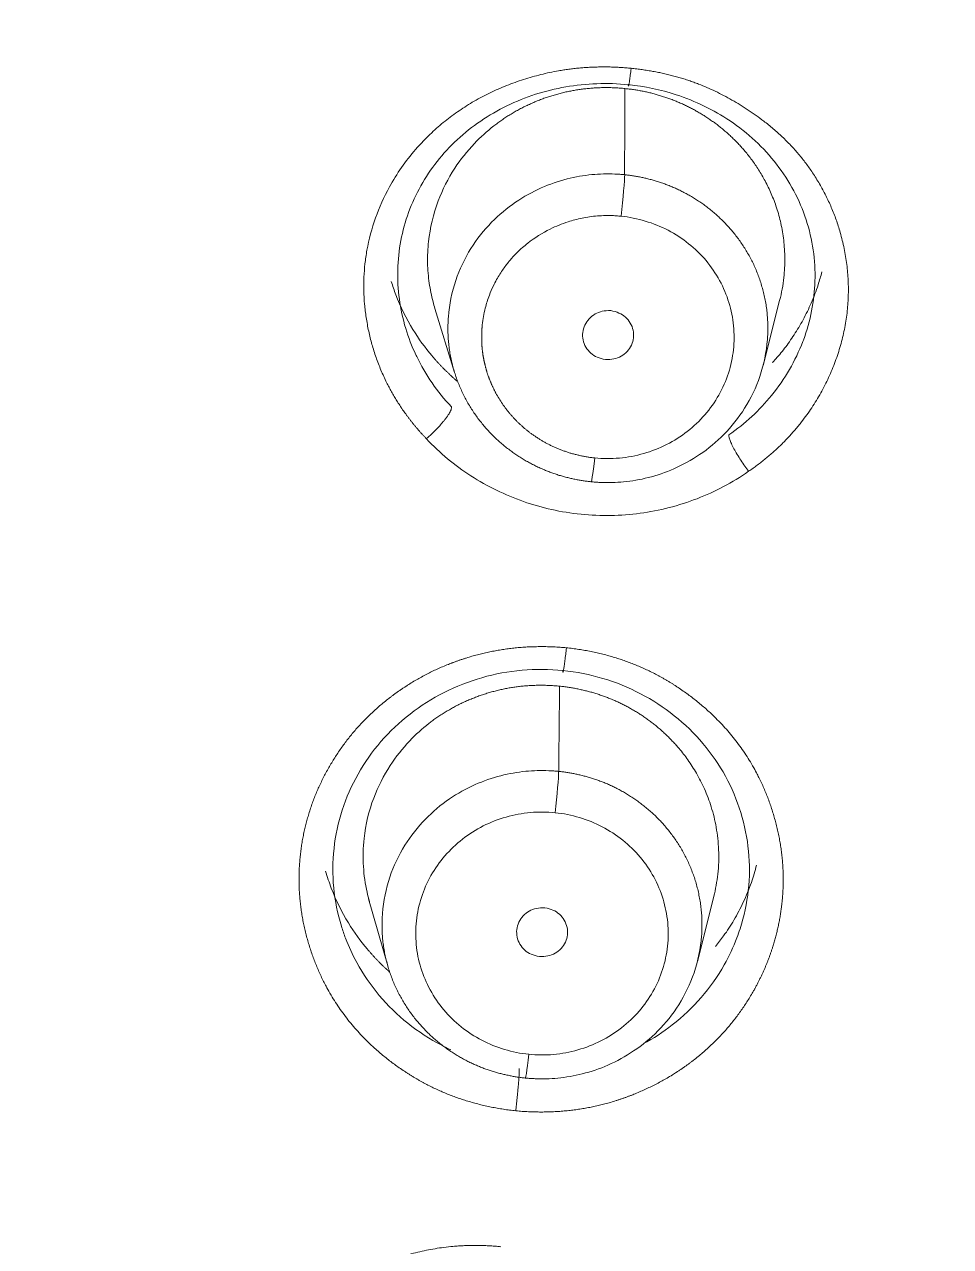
# Model space of a CAD drawing. Extents: x 6534 to 7663, y 0 to 827.
# Drawn here: x 7103.39 to 7111.61, y 572.82 to 583.66 of the extents above; entities that cross this region are included whole.
import ezdxf

# ---------------------------------------------------------------- set-up
doc = ezdxf.new("R2010")
doc.units = 0
doc.header["$LTSCALE"] = 30
doc.header["$MEASUREMENT"] = 0
doc.layers.add('1', color=7, linetype='CONTINUOUS')

msp = doc.modelspace()

# ---------------------------------------------------------------- linework, layer by layer
at = {"layer": '1', "color": 7, "linetype": 'Continuous', "lineweight": 18}
for p, q in [((7109.949, 580.636), (7110.096, 581.214)), ((7107.037, 581.143), (7107.212, 580.573)), ((7106.449, 575.904), (7106.619, 575.307)), ((7109.366, 575.346), (7109.518, 575.947))]:
    msp.add_line(p, q, dxfattribs=at)
for centre, major_axis, ratio, start_param, end_param in [((7103.394, 533.921), (62.577, 0), 0.961466, 0, 3.141593), ((7103.394, 533.307), (-60.5, 0), 0.961466, 2.420581, 4.712389), ((7103.394, 533.445), (-59.925, 0), 0.961466, 4.712389, 7.853982), ((7103.394, 533.445), (60, 0), 0.961466, 1.582577, 4.712389), ((7103.394, 533.445), (60, 0), 0.961466, 4.72417, 7.853982), ((7103.394, 533.445), (-59.925, 0), 0.961466, 1.570796, 4.712389), ((7108.689, 582.044), (0.031, 0.298), 0.029056, 4.43592, 5.997804), ((7108.455, 579.899), (-0.031, -0.298), 0.029105, 6.119131, 7.576395), ((7108.104, 576.749), (0.03, 0.298), 0.02886, 4.435701, 5.97837), ((7107.87, 574.606), (-0.03, -0.298), 0.028909, 6.10368, 7.57657)]:
    msp.add_ellipse(centre, major_axis=major_axis, ratio=ratio, start_param=start_param, end_param=end_param, dxfattribs=at)
at = {"layer": '1', "color": 7, "linetype": 'Continuous', "lineweight": 13}
for centre, major_axis, start_param, end_param in [((7103.394, 533.601), (61.963, 0), 1.570796, 3.141593), ((7103.394, 533.601), (61.963, 0), 0.423959, 1.570796), ((7103.394, 533.307), (59.425, 0), 1.570796, 4.70194), ((7103.394, 533.307), (-59.425, 0), 1.570796, 4.70194), ((7103.394, 533.307), (57.948, 0), 1.579187, 4.712389), ((7103.394, 533.307), (-57.948, 0), 1.579187, 4.712389), ((7103.394, 533.352), (57.403, 0), 1.579486, 4.712389), ((7103.394, 533.352), (57.403, 0), 4.721079, 7.853982)]:
    msp.add_ellipse(centre, major_axis=major_axis, ratio=0.961466, start_param=start_param, end_param=end_param, dxfattribs=at)
at = {"layer": '1', "color": 7, "linetype": 'Continuous', "lineweight": 18}
for points, degree, knots in [([(7040.495, 539.074), (7040.495, 540.309), (7040.535, 541.529), (7040.686, 543.933), (7040.799, 545.118), (7041.09, 547.449), (7041.269, 548.594), (7041.688, 550.845), (7041.928, 551.949), (7042.462, 554.113), (7042.757, 555.173), (7043.395, 557.248), (7043.738, 558.262), (7044.468, 560.243), (7044.854, 561.21), (7045.665, 563.095), (7046.089, 564.014), (7046.968, 565.802), (7047.424, 566.672), (7048.362, 568.363), (7048.845, 569.185), (7049.832, 570.779), (7050.336, 571.552), (7051.362, 573.051), (7051.884, 573.776), (7052.939, 575.18), (7053.473, 575.859), (7054.55, 577.171), (7055.092, 577.804), (7056.182, 579.025), (7056.729, 579.614), (7057.55, 580.465), (7057.961, 580.883), (7058.44, 581.356), (7058.679, 581.589), (7058.799, 581.705), (7058.858, 581.763), (7058.888, 581.792), (7058.903, 581.806), (7058.911, 581.813), (7058.914, 581.817), (7058.916, 581.818), (7058.917, 581.819), (7058.918, 581.82), (7058.918, 581.82), (7058.918, 581.82), (7058.918, 581.82), (7060.391, 583.236), (7061.936, 584.58), (7065.15, 587.109), (7066.82, 588.296), (7070.268, 590.502), (7072.046, 591.521), (7075.692, 593.385), (7077.56, 594.228), (7081.367, 595.734), (7083.306, 596.396), (7087.236, 597.532), (7089.227, 598.007), (7093.242, 598.768), (7095.265, 599.053), (7099.325, 599.434), (7101.361, 599.529), (7103.394, 599.529)], 3, [0, 0, 0, 0, 0.03125, 0.03125, 0.0625, 0.0625, 0.09375, 0.09375, 0.125, 0.125, 0.15625, 0.15625, 0.1875, 0.1875, 0.21875, 0.21875, 0.25, 0.25, 0.28125, 0.28125, 0.3125, 0.3125, 0.34375, 0.34375, 0.375, 0.375, 0.40625, 0.40625, 0.4375, 0.4375, 0.46875, 0.46875, 0.484375, 0.492188, 0.496094, 0.498047, 0.499023, 0.499512, 0.499756, 0.499878, 0.499939, 0.499969, 0.499985, 0.499992, 0.499996, 0.499996, 0.5, 0.5, 0.5625, 0.5625, 0.625, 0.625, 0.6875, 0.6875, 0.75, 0.75, 0.8125, 0.8125, 0.875, 0.875, 0.9375, 0.9375, 1, 1, 1, 1]), ([(7162.466, 559.736), (7161.796, 561.514), (7160.382, 564.782), (7157.985, 569.178), (7155.644, 572.778), (7153.422, 575.751), (7150.779, 578.903), (7147.145, 582.654), (7141.876, 587.1), (7135.646, 591.181), (7128.661, 594.628), (7121.183, 597.282), (7112.632, 599.126), (7106.586, 599.565), (7103.394, 599.567)], 3, [0, 0, 0, 0, 0.07653, 0.143833, 0.201258, 0.248805, 0.292455, 0.365644, 0.456731, 0.565701, 0.659195, 0.762747, 0.87635, 1, 1, 1, 1]), ([(7166.294, 539.074), (7166.294, 540.248), (7166.258, 541.41), (7166.12, 543.707), (7166.018, 544.842), (7165.75, 547.082), (7165.585, 548.187), (7165.197, 550.363), (7164.975, 551.435), (7164.475, 553.544), (7164.199, 554.581), (7163.597, 556.617), (7163.271, 557.616), (7162.575, 559.575), (7161.835, 561.496), (7160.604, 564.256), (7159.265, 566.892), (7157.831, 569.404), (7156.313, 571.788), (7154.724, 574.047), (7153.075, 576.18), (7151.377, 578.188), (7150.219, 579.446), (7149.343, 580.359), (7148.903, 580.808), (7148.387, 581.319), (7148.129, 581.571), (7147.999, 581.696), (7147.935, 581.759), (7147.902, 581.79), (7147.886, 581.805), (7147.878, 581.813), (7147.874, 581.817), (7147.872, 581.819), (7147.871, 581.82), (7147.871, 581.82), (7147.87, 581.821), (7147.87, 581.821), (7146.369, 583.264), (7144.797, 584.628), (7141.532, 587.19), (7139.839, 588.386), (7136.351, 590.604), (7134.557, 591.624), (7130.886, 593.484), (7129.01, 594.323), (7125.197, 595.814), (7123.26, 596.467), (7119.345, 597.585), (7117.367, 598.05), (7113.39, 598.792), (7111.39, 599.069), (7107.389, 599.438), (7105.388, 599.529), (7103.394, 599.529)], 3, [0, 0, 0, 0, 0.03125, 0.03125, 0.0625, 0.0625, 0.09375, 0.09375, 0.125, 0.125, 0.15625, 0.15625, 0.1875, 0.1875, 0.21875, 0.25, 0.28125, 0.3125, 0.34375, 0.375, 0.40625, 0.4375, 0.46875, 0.46875, 0.484375, 0.492187, 0.496094, 0.498047, 0.499023, 0.499512, 0.499756, 0.499878, 0.499939, 0.499969, 0.499985, 0.499992, 0.499992, 0.5, 0.5, 0.5625, 0.5625, 0.625, 0.625, 0.6875, 0.6875, 0.75, 0.75, 0.8125, 0.8125, 0.875, 0.875, 0.9375, 0.9375, 1, 1, 1, 1]), ([(7106.868, 580.731), (7106.832, 580.807), (7106.802, 580.885), (7106.752, 581.05), (7106.733, 581.137), (7106.71, 581.311), (7106.705, 581.399), (7106.709, 581.573), (7106.719, 581.66), (7106.751, 581.83), (7106.774, 581.914), (7106.834, 582.077), (7106.87, 582.155), (7106.955, 582.307), (7107.003, 582.379), (7107.111, 582.516), (7107.171, 582.58), (7107.3, 582.7), (7107.37, 582.756), (7107.517, 582.856), (7107.595, 582.901), (7107.758, 582.981), (7107.843, 583.015), (7108.017, 583.071), (7108.107, 583.093), (7108.289, 583.125), (7108.381, 583.134), (7108.567, 583.141), (7108.661, 583.138), (7108.753, 583.128)], 3, [0, 0, 0, 0, 0.067298, 0.067298, 0.139044, 0.139044, 0.210791, 0.210791, 0.282537, 0.282537, 0.354283, 0.354283, 0.42603, 0.42603, 0.497776, 0.497776, 0.569522, 0.569522, 0.641268, 0.641268, 0.713015, 0.713015, 0.784761, 0.784761, 0.856507, 0.856507, 0.928254, 0.928254, 1, 1, 1, 1]), ([(7107.037, 581.143), (7107.031, 581.163), (7107.01, 581.236), (7106.983, 581.37), (7106.968, 581.549), (7106.979, 581.796), (7107.048, 582.086), (7107.196, 582.379), (7107.371, 582.599), (7107.504, 582.72), (7107.577, 582.776), (7107.595, 582.789), (7107.612, 582.802), (7107.63, 582.815), (7107.648, 582.827), (7107.666, 582.839), (7107.685, 582.851), (7107.703, 582.862), (7107.722, 582.874), (7107.74, 582.885), (7107.759, 582.895), (7107.778, 582.906), (7107.797, 582.916), (7107.817, 582.926), (7107.836, 582.936), (7107.855, 582.945), (7107.875, 582.954), (7107.895, 582.963), (7107.914, 582.972), (7107.934, 582.98), (7107.954, 582.988), (7107.974, 582.996), (7107.995, 583.004), (7108.015, 583.011), (7108.035, 583.018), (7108.055, 583.024), (7108.076, 583.031), (7108.096, 583.037), (7108.117, 583.043), (7108.138, 583.048), (7108.158, 583.054), (7108.179, 583.059), (7108.2, 583.064), (7108.221, 583.068), (7108.242, 583.072), (7108.262, 583.076), (7108.283, 583.08), (7108.304, 583.083), (7108.325, 583.086), (7108.346, 583.089), (7108.367, 583.092), (7108.388, 583.094), (7108.409, 583.096), (7108.43, 583.098), (7108.451, 583.1), (7108.472, 583.101), (7108.493, 583.102), (7108.514, 583.102), (7108.535, 583.103), (7108.556, 583.103), (7108.577, 583.103), (7108.598, 583.102), (7108.619, 583.102), (7108.64, 583.101), (7108.661, 583.1), (7108.681, 583.098), (7108.702, 583.097), (7108.716, 583.095), (7108.723, 583.094)], 3, [0, 0, 0, 0, 0.020264, 0.076281, 0.136247, 0.200158, 0.323703, 0.431535, 0.523662, 0.600093, 0.607214, 0.614328, 0.621433, 0.628531, 0.63562, 0.642701, 0.649774, 0.656839, 0.663897, 0.670946, 0.677987, 0.68502, 0.692045, 0.699062, 0.706071, 0.713072, 0.720066, 0.727051, 0.734028, 0.740997, 0.747958, 0.754912, 0.761857, 0.768795, 0.775724, 0.782646, 0.78956, 0.796466, 0.803364, 0.810254, 0.817136, 0.82401, 0.830877, 0.837735, 0.844586, 0.851429, 0.858264, 0.865091, 0.871911, 0.878722, 0.885526, 0.892322, 0.89911, 0.90589, 0.912663, 0.919428, 0.926185, 0.932934, 0.939675, 0.946409, 0.953135, 0.959853, 0.966563, 0.973266, 0.979961, 0.986649, 0.993328, 1, 1, 1, 1]), ([(7108.723, 583.094), (7108.736, 583.093), (7108.761, 583.09), (7108.8, 583.085), (7108.839, 583.079), (7108.877, 583.072), (7108.915, 583.064), (7108.953, 583.055), (7108.991, 583.045), (7109.029, 583.034), (7109.067, 583.022), (7109.104, 583.009), (7109.141, 582.996), (7109.178, 582.981), (7109.215, 582.966), (7109.251, 582.949), (7109.286, 582.932), (7109.322, 582.914), (7109.357, 582.895), (7109.391, 582.875), (7109.425, 582.854), (7109.459, 582.832), (7109.492, 582.809), (7109.525, 582.786), (7109.557, 582.762), (7109.588, 582.736), (7109.619, 582.71), (7109.649, 582.684), (7109.678, 582.656), (7109.707, 582.628), (7109.735, 582.598), (7109.762, 582.569), (7109.801, 582.524), (7109.852, 582.46), (7109.912, 582.372), (7109.97, 582.272), (7110.024, 582.159), (7110.072, 582.034), (7110.11, 581.896), (7110.135, 581.746), (7110.145, 581.585), (7110.136, 581.405), (7110.114, 581.281), (7110.096, 581.214)], 3, [0, 0, 0, 0, 0.014364, 0.028759, 0.043185, 0.057642, 0.07213, 0.086649, 0.1012, 0.115782, 0.130396, 0.14504, 0.159717, 0.174425, 0.189164, 0.203935, 0.218738, 0.233572, 0.248438, 0.263336, 0.278266, 0.293228, 0.308222, 0.323247, 0.338305, 0.353395, 0.368517, 0.383672, 0.398859, 0.414078, 0.429329, 0.444613, 0.459929, 0.496798, 0.537241, 0.58126, 0.628856, 0.680033, 0.734794, 0.79314, 0.855077, 0.920606, 1, 1, 1, 1]), ([(7108.753, 583.129), (7108.898, 583.114), (7109.219, 583.046), (7109.687, 582.819), (7110.097, 582.438), (7110.361, 581.942), (7110.441, 581.395), (7110.37, 581.031), (7110.307, 580.862)], 3, [0, 0, 0, 0, 0.130318, 0.293059, 0.470922, 0.651433, 0.829644, 1, 1, 1, 1]), ([(7108.72, 582.33), (7108.715, 582.33), (7108.703, 582.331), (7108.686, 582.333), (7108.669, 582.334), (7108.652, 582.335), (7108.572, 582.339), (7108.423, 582.335), (7108.203, 582.296), (7107.972, 582.216), (7107.743, 582.089), (7107.528, 581.909), (7107.343, 581.675), (7107.208, 581.39), (7107.161, 581.159), (7107.153, 581.011), (7107.152, 580.954), (7107.154, 580.898), (7107.158, 580.842), (7107.164, 580.787), (7107.173, 580.733), (7107.183, 580.679), (7107.196, 580.627), (7107.211, 580.575), (7107.228, 580.525), (7107.246, 580.476), (7107.266, 580.428), (7107.288, 580.381), (7107.311, 580.336), (7107.336, 580.292), (7107.362, 580.249), (7107.39, 580.207), (7107.419, 580.167), (7107.449, 580.129), (7107.479, 580.092), (7107.511, 580.056), (7107.544, 580.021), (7107.578, 579.989), (7107.612, 579.957), (7107.647, 579.927), (7107.682, 579.899), (7107.719, 579.872), (7107.755, 579.846), (7107.792, 579.822), (7107.829, 579.799), (7107.867, 579.778), (7107.904, 579.758), (7107.942, 579.739), (7107.98, 579.722), (7108.018, 579.705), (7108.056, 579.691), (7108.093, 579.677), (7108.131, 579.664), (7108.169, 579.653), (7108.206, 579.643), (7108.243, 579.634), (7108.28, 579.626), (7108.316, 579.619), (7108.352, 579.613), (7108.388, 579.608), (7108.412, 579.606), (7108.423, 579.604)], 3, [0, 0, 0, 0, 0.003868, 0.007742, 0.011622, 0.015507, 0.019397, 0.06511, 0.115266, 0.16986, 0.228891, 0.292354, 0.360244, 0.432556, 0.509282, 0.522646, 0.535891, 0.549015, 0.562019, 0.574904, 0.587668, 0.600313, 0.612837, 0.625242, 0.637526, 0.649691, 0.661736, 0.673661, 0.685466, 0.697151, 0.708716, 0.720162, 0.731487, 0.742693, 0.753779, 0.764745, 0.775591, 0.786318, 0.796924, 0.807411, 0.817779, 0.828026, 0.838154, 0.848162, 0.858051, 0.867819, 0.877469, 0.886998, 0.896408, 0.905698, 0.914869, 0.92392, 0.932851, 0.941663, 0.950356, 0.958928, 0.967382, 0.975716, 0.98393, 0.992025, 1, 1, 1, 1]), ([(7108.423, 579.604), (7108.429, 579.604), (7108.441, 579.603), (7108.458, 579.601), (7108.475, 579.6), (7108.492, 579.599), (7108.571, 579.595), (7108.718, 579.599), (7108.938, 579.637), (7109.167, 579.716), (7109.397, 579.842), (7109.613, 580.022), (7109.799, 580.256), (7109.935, 580.542), (7109.983, 580.775), (7109.991, 580.923), (7109.992, 580.981), (7109.99, 581.037), (7109.986, 581.093), (7109.98, 581.148), (7109.971, 581.203), (7109.96, 581.256), (7109.947, 581.309), (7109.932, 581.36), (7109.916, 581.411), (7109.897, 581.46), (7109.877, 581.508), (7109.855, 581.555), (7109.831, 581.6), (7109.806, 581.644), (7109.78, 581.687), (7109.752, 581.729), (7109.724, 581.769), (7109.694, 581.807), (7109.663, 581.844), (7109.631, 581.88), (7109.598, 581.914), (7109.564, 581.947), (7109.53, 581.978), (7109.495, 582.008), (7109.459, 582.037), (7109.423, 582.064), (7109.387, 582.089), (7109.35, 582.113), (7109.313, 582.136), (7109.275, 582.157), (7109.238, 582.177), (7109.2, 582.196), (7109.162, 582.213), (7109.124, 582.229), (7109.087, 582.244), (7109.049, 582.258), (7109.011, 582.27), (7108.974, 582.281), (7108.937, 582.291), (7108.9, 582.3), (7108.863, 582.308), (7108.827, 582.315), (7108.791, 582.321), (7108.756, 582.326), (7108.732, 582.328), (7108.72, 582.33)], 3, [0, 0, 0, 0, 0.003921, 0.007817, 0.011689, 0.015536, 0.019358, 0.064573, 0.114371, 0.16875, 0.227711, 0.291254, 0.359377, 0.43208, 0.50936, 0.522766, 0.53605, 0.549213, 0.562254, 0.575174, 0.587972, 0.600648, 0.613202, 0.625635, 0.637946, 0.650136, 0.662203, 0.674149, 0.685973, 0.697676, 0.709256, 0.720715, 0.732052, 0.743267, 0.75436, 0.765331, 0.776181, 0.786908, 0.797514, 0.807998, 0.81836, 0.8286, 0.838718, 0.848715, 0.858589, 0.868342, 0.877972, 0.887481, 0.896868, 0.906133, 0.915276, 0.924297, 0.933196, 0.941973, 0.950628, 0.959162, 0.967573, 0.975863, 0.98403, 0.992076, 1, 1, 1, 1]), ([(7110.032, 580.661), (7110.038, 580.668), (7110.076, 580.71), (7110.143, 580.79), (7110.228, 580.91), (7110.308, 581.044), (7110.38, 581.192), (7110.434, 581.335), (7110.461, 581.429), (7110.471, 581.467)], 3, [0, 0, 0, 0, 0.032029, 0.179128, 0.33659, 0.504406, 0.682565, 0.871054, 1, 1, 1, 1]), ([(7106.65, 581.381), (7106.662, 581.342), (7106.713, 581.194), (7106.824, 580.968), (7106.954, 580.789), (7107.027, 580.704), (7107.042, 580.686), (7107.058, 580.668), (7107.074, 580.651), (7107.091, 580.633), (7107.107, 580.616), (7107.124, 580.599), (7107.141, 580.583), (7107.158, 580.566), (7107.175, 580.55), (7107.193, 580.534), (7107.21, 580.518), (7107.224, 580.506), (7107.232, 580.499), (7107.234, 580.498)], 3, [0, 0, 0, 0, 0.11511, 0.438424, 0.706952, 0.729063, 0.75115, 0.773211, 0.795248, 0.817259, 0.839246, 0.861209, 0.883146, 0.905058, 0.926946, 0.948808, 0.970646, 0.992459, 1, 1, 1, 1]), ([(7108.334, 579.316), (7108.156, 579.334), (7107.818, 579.409), (7107.343, 579.641), (7107.081, 579.859), (7106.962, 579.986)], 3, [0, 0, 0, 0, 0.333336, 0.666671, 1, 1, 1, 1]), ([(7108.204, 578.131), (7108.634, 578.085), (7108.998, 577.895), (7109.183, 577.798), (7109.515, 577.535), (7109.916, 577.063), (7110.038, 576.662), (7110.162, 576.26), (7110.115, 575.849), (7110.094, 575.669), (7110.042, 575.498)], 2, [0, 0, 0, 0.22513, 0.22513, 0.337695, 0.45026, 0.67539, 0.67539, 0.900521, 0.900521, 1, 1, 1]), ([(7106.244, 575.553), (7106.23, 575.588), (7106.218, 575.623), (7106.173, 575.771), (7106.15, 575.885), (7106.128, 576.117), (7106.129, 576.233), (7106.154, 576.465), (7106.179, 576.579), (7106.25, 576.801), (7106.298, 576.908), (7106.413, 577.112), (7106.481, 577.209), (7106.636, 577.388), (7106.722, 577.47), (7106.91, 577.616), (7107.012, 577.68), (7107.226, 577.788), (7107.339, 577.832), (7107.57, 577.899), (7107.69, 577.921), (7107.931, 577.942), (7108.052, 577.941), (7108.173, 577.929)], 3, [0, 0, 0, 0, 0.031055, 0.031055, 0.127949, 0.127949, 0.224844, 0.224844, 0.321738, 0.321738, 0.418633, 0.418633, 0.515527, 0.515527, 0.612422, 0.612422, 0.709316, 0.709316, 0.806211, 0.806211, 0.903105, 0.903105, 1, 1, 1, 1]), ([(7108.173, 577.929), (7108.293, 577.917), (7108.412, 577.893), (7108.643, 577.824), (7108.755, 577.779), (7108.968, 577.668), (7109.068, 577.602), (7109.254, 577.454), (7109.34, 577.371), (7109.492, 577.19), (7109.559, 577.093), (7109.672, 576.887), (7109.717, 576.779), (7109.786, 576.556), (7109.809, 576.441), (7109.831, 576.21), (7109.831, 576.093), (7109.805, 575.862), (7109.781, 575.748), (7109.736, 575.61), (7109.727, 575.584), (7109.717, 575.557)], 3, [0, 0, 0, 0, 0.108219, 0.108219, 0.216438, 0.216438, 0.324658, 0.324658, 0.432877, 0.432877, 0.541096, 0.541096, 0.649315, 0.649315, 0.757535, 0.757535, 0.865754, 0.865754, 0.973973, 0.973973, 1, 1, 1, 1]), ([(7106.456, 575.879), (7106.448, 575.906), (7106.422, 576.008), (7106.396, 576.195), (7106.402, 576.479), (7106.476, 576.787), (7106.623, 577.078), (7106.797, 577.298), (7106.929, 577.417), (7107.002, 577.474), (7107.02, 577.487), (7107.037, 577.499), (7107.055, 577.512), (7107.073, 577.524), (7107.091, 577.536), (7107.109, 577.548), (7107.128, 577.559), (7107.146, 577.57), (7107.165, 577.581), (7107.184, 577.592), (7107.202, 577.602), (7107.221, 577.613), (7107.241, 577.623), (7107.26, 577.632), (7107.279, 577.642), (7107.299, 577.651), (7107.318, 577.66), (7107.338, 577.668), (7107.358, 577.676), (7107.378, 577.684), (7107.398, 577.692), (7107.418, 577.7), (7107.438, 577.707), (7107.458, 577.714), (7107.478, 577.72), (7107.499, 577.727), (7107.519, 577.733), (7107.54, 577.739), (7107.56, 577.744), (7107.581, 577.75), (7107.602, 577.755), (7107.622, 577.759), (7107.643, 577.764), (7107.664, 577.768), (7107.685, 577.772), (7107.705, 577.776), (7107.726, 577.779), (7107.747, 577.782), (7107.768, 577.785), (7107.789, 577.788), (7107.81, 577.79), (7107.831, 577.792), (7107.852, 577.794), (7107.873, 577.795), (7107.894, 577.796), (7107.915, 577.797), (7107.935, 577.798), (7107.956, 577.798), (7107.977, 577.799), (7107.998, 577.798), (7108.019, 577.798), (7108.04, 577.797), (7108.06, 577.796), (7108.081, 577.795), (7108.102, 577.794), (7108.122, 577.792), (7108.136, 577.791), (7108.143, 577.79)], 3, [0, 0, 0, 0, 0.028514, 0.106571, 0.191706, 0.316516, 0.425447, 0.518497, 0.595664, 0.602863, 0.610054, 0.617236, 0.624411, 0.631578, 0.638737, 0.645887, 0.65303, 0.660165, 0.667291, 0.67441, 0.68152, 0.688623, 0.695717, 0.702804, 0.709882, 0.716952, 0.724015, 0.731069, 0.738116, 0.745154, 0.752185, 0.759207, 0.766222, 0.773228, 0.780227, 0.787218, 0.7942, 0.801175, 0.808142, 0.815101, 0.822052, 0.828995, 0.83593, 0.842857, 0.849776, 0.856687, 0.863591, 0.870486, 0.877373, 0.884253, 0.891125, 0.897988, 0.904844, 0.911692, 0.918532, 0.925365, 0.932189, 0.939006, 0.945814, 0.952615, 0.959408, 0.966193, 0.97297, 0.979739, 0.986501, 0.993254, 1, 1, 1, 1]), ([(7108.143, 577.79), (7108.156, 577.789), (7108.181, 577.786), (7108.22, 577.781), (7108.258, 577.775), (7108.296, 577.767), (7108.335, 577.759), (7108.373, 577.75), (7108.41, 577.741), (7108.448, 577.73), (7108.485, 577.718), (7108.523, 577.705), (7108.56, 577.692), (7108.596, 577.677), (7108.633, 577.662), (7108.669, 577.646), (7108.704, 577.628), (7108.74, 577.61), (7108.774, 577.591), (7108.809, 577.571), (7108.843, 577.551), (7108.876, 577.529), (7108.909, 577.506), (7108.941, 577.483), (7108.973, 577.459), (7109.004, 577.434), (7109.035, 577.408), (7109.065, 577.381), (7109.094, 577.354), (7109.123, 577.325), (7109.151, 577.296), (7109.178, 577.267), (7109.223, 577.215), (7109.286, 577.133), (7109.362, 577.014), (7109.433, 576.875), (7109.494, 576.715), (7109.538, 576.534), (7109.56, 576.333), (7109.553, 576.126), (7109.528, 575.988), (7109.511, 575.922)], 3, [0, 0, 0, 0, 0.014391, 0.028813, 0.043266, 0.057751, 0.072267, 0.086814, 0.101393, 0.116004, 0.130645, 0.145319, 0.160023, 0.17476, 0.189527, 0.204327, 0.219158, 0.234021, 0.248915, 0.263841, 0.278799, 0.293789, 0.308811, 0.323864, 0.338949, 0.354066, 0.369215, 0.384397, 0.39961, 0.414855, 0.430132, 0.445441, 0.460782, 0.50885, 0.56284, 0.622754, 0.688595, 0.760366, 0.838071, 0.921712, 1, 1, 1, 1]), ([(7108.136, 577.034), (7108.13, 577.034), (7108.118, 577.036), (7108.101, 577.037), (7108.083, 577.038), (7108.066, 577.039), (7107.986, 577.043), (7107.836, 577.039), (7107.615, 577), (7107.385, 576.92), (7107.156, 576.792), (7106.941, 576.612), (7106.757, 576.378), (7106.623, 576.094), (7106.576, 575.864), (7106.568, 575.716), (7106.567, 575.659), (7106.569, 575.603), (7106.573, 575.547), (7106.579, 575.492), (7106.588, 575.438), (7106.599, 575.385), (7106.612, 575.333), (7106.626, 575.281), (7106.643, 575.231), (7106.661, 575.182), (7106.682, 575.134), (7106.703, 575.087), (7106.727, 575.042), (7106.752, 574.998), (7106.778, 574.955), (7106.805, 574.914), (7106.834, 574.874), (7106.864, 574.835), (7106.895, 574.798), (7106.927, 574.763), (7106.96, 574.728), (7106.993, 574.695), (7107.027, 574.664), (7107.062, 574.634), (7107.098, 574.606), (7107.134, 574.579), (7107.17, 574.553), (7107.207, 574.529), (7107.245, 574.506), (7107.282, 574.485), (7107.32, 574.465), (7107.357, 574.446), (7107.395, 574.429), (7107.433, 574.413), (7107.471, 574.398), (7107.509, 574.384), (7107.546, 574.372), (7107.584, 574.361), (7107.621, 574.351), (7107.658, 574.342), (7107.695, 574.334), (7107.731, 574.327), (7107.768, 574.321), (7107.803, 574.316), (7107.827, 574.313), (7107.839, 574.312)], 3, [0, 0, 0, 0, 0.003927, 0.007866, 0.011819, 0.015784, 0.019761, 0.065641, 0.115909, 0.170562, 0.229596, 0.293008, 0.360794, 0.432949, 0.509466, 0.522824, 0.536063, 0.549181, 0.56218, 0.575059, 0.587818, 0.600457, 0.612977, 0.625376, 0.637656, 0.649816, 0.661856, 0.673777, 0.685577, 0.697258, 0.708819, 0.72026, 0.731582, 0.742784, 0.753866, 0.764828, 0.775671, 0.786394, 0.796997, 0.80748, 0.817844, 0.828089, 0.838213, 0.848218, 0.858103, 0.867869, 0.877515, 0.887041, 0.896448, 0.905735, 0.914902, 0.92395, 0.932878, 0.941687, 0.950376, 0.958946, 0.967396, 0.975726, 0.983937, 0.992028, 1, 1, 1, 1]), ([(7107.839, 574.312), (7107.845, 574.311), (7107.856, 574.31), (7107.874, 574.309), (7107.892, 574.308), (7107.909, 574.307), (7107.987, 574.303), (7108.134, 574.307), (7108.353, 574.345), (7108.582, 574.423), (7108.811, 574.549), (7109.028, 574.728), (7109.214, 574.962), (7109.351, 575.249), (7109.399, 575.481), (7109.407, 575.63), (7109.407, 575.687), (7109.406, 575.743), (7109.401, 575.799), (7109.395, 575.854), (7109.386, 575.908), (7109.375, 575.962), (7109.363, 576.014), (7109.348, 576.066), (7109.331, 576.116), (7109.312, 576.165), (7109.292, 576.213), (7109.27, 576.26), (7109.247, 576.305), (7109.222, 576.349), (7109.196, 576.392), (7109.168, 576.433), (7109.139, 576.473), (7109.109, 576.512), (7109.078, 576.549), (7109.046, 576.585), (7109.013, 576.619), (7108.98, 576.652), (7108.945, 576.683), (7108.91, 576.713), (7108.875, 576.741), (7108.839, 576.768), (7108.802, 576.794), (7108.765, 576.818), (7108.728, 576.84), (7108.691, 576.862), (7108.653, 576.882), (7108.615, 576.9), (7108.578, 576.918), (7108.54, 576.934), (7108.502, 576.948), (7108.464, 576.962), (7108.427, 576.974), (7108.389, 576.985), (7108.352, 576.995), (7108.315, 577.004), (7108.279, 577.012), (7108.242, 577.019), (7108.207, 577.025), (7108.171, 577.03), (7108.147, 577.033), (7108.136, 577.034)], 3, [0, 0, 0, 0, 0.004015, 0.007996, 0.011942, 0.015855, 0.019734, 0.064711, 0.114332, 0.168596, 0.227502, 0.291049, 0.359234, 0.432056, 0.509512, 0.522904, 0.536174, 0.549324, 0.562352, 0.575259, 0.588045, 0.600709, 0.613253, 0.625675, 0.637976, 0.650156, 0.662214, 0.674151, 0.685967, 0.697662, 0.709235, 0.720687, 0.732018, 0.743227, 0.754315, 0.765282, 0.776127, 0.786851, 0.797454, 0.807935, 0.818295, 0.828533, 0.838651, 0.848646, 0.858521, 0.868274, 0.877905, 0.887415, 0.896804, 0.906072, 0.915218, 0.924242, 0.933145, 0.941927, 0.950588, 0.959127, 0.967544, 0.97584, 0.984015, 0.992068, 1, 1, 1, 1]), ([(7109.526, 575.479), (7109.552, 575.51), (7109.61, 575.586), (7109.695, 575.716), (7109.778, 575.874), (7109.845, 576.038), (7109.878, 576.15), (7109.891, 576.202)], 3, [0, 0, 0, 0, 0.145101, 0.349604, 0.568492, 0.80175, 1, 1, 1, 1]), ([(7106.067, 576.148), (7106.082, 576.097), (7106.135, 575.938), (7106.251, 575.701), (7106.38, 575.522), (7106.453, 575.437), (7106.469, 575.419), (7106.485, 575.401), (7106.501, 575.384), (7106.517, 575.367), (7106.534, 575.35), (7106.55, 575.333), (7106.567, 575.316), (7106.584, 575.3), (7106.602, 575.283), (7106.619, 575.268), (7106.63, 575.258), (7106.635, 575.253)], 3, [0, 0, 0, 0, 0.148692, 0.471575, 0.738905, 0.760987, 0.783044, 0.805075, 0.827081, 0.849061, 0.871016, 0.892946, 0.914849, 0.936728, 0.958581, 0.980408, 1, 1, 1, 1])]:
    msp.add_open_spline(points, degree=degree, knots=knots, dxfattribs=at)
at = {"layer": '1', "color": 7, "linetype": 'Continuous', "lineweight": 13}
for points, degree, knots in [([(7106.962, 579.986), (7106.956, 579.992), (7106.945, 580.004), (7106.928, 580.022), (7106.912, 580.039), (7106.896, 580.057), (7106.881, 580.076), (7106.865, 580.094), (7106.85, 580.112), (7106.835, 580.131), (7106.82, 580.149), (7106.806, 580.168), (7106.792, 580.187), (7106.778, 580.206), (7106.764, 580.225), (7106.751, 580.244), (7106.737, 580.264), (7106.725, 580.283), (7106.712, 580.303), (7106.699, 580.322), (7106.687, 580.342), (7106.675, 580.362), (7106.664, 580.382), (7106.652, 580.403), (7106.641, 580.423), (7106.63, 580.443), (7106.619, 580.464), (7106.594, 580.514), (7106.557, 580.595), (7106.514, 580.708), (7106.477, 580.824), (7106.448, 580.942), (7106.426, 581.061), (7106.411, 581.181), (7106.405, 581.301), (7106.406, 581.421), (7106.415, 581.54), (7106.441, 581.717), (7106.503, 581.95), (7106.613, 582.194), (7106.737, 582.395), (7106.863, 582.556), (7106.994, 582.692), (7107.125, 582.806), (7107.251, 582.899), (7107.385, 582.984), (7107.526, 583.058), (7107.672, 583.122), (7107.823, 583.177), (7107.977, 583.22), (7108.097, 583.246), (7108.18, 583.259), (7108.225, 583.266), (7108.271, 583.272), (7108.316, 583.276), (7108.362, 583.28), (7108.408, 583.283), (7108.454, 583.285), (7108.5, 583.286), (7108.546, 583.287), (7108.592, 583.286), (7108.639, 583.284), (7108.685, 583.282), (7108.732, 583.278), (7108.763, 583.276), (7108.778, 583.274)], 3, [0, 0, 0, 0, 0.004807, 0.009602, 0.014383, 0.019153, 0.023911, 0.028659, 0.033397, 0.038125, 0.042844, 0.047555, 0.052259, 0.056956, 0.061647, 0.066332, 0.071012, 0.075688, 0.080361, 0.085031, 0.089699, 0.094365, 0.09903, 0.103695, 0.108361, 0.113028, 0.117697, 0.122368, 0.146918, 0.171464, 0.196095, 0.220899, 0.245965, 0.270768, 0.295483, 0.320206, 0.345032, 0.370058, 0.431929, 0.494713, 0.536845, 0.578842, 0.62112, 0.653053, 0.684793, 0.716517, 0.748401, 0.780161, 0.811677, 0.843106, 0.874608, 0.883532, 0.892446, 0.901352, 0.910256, 0.919161, 0.928071, 0.93699, 0.945922, 0.954871, 0.96384, 0.972834, 0.981856, 0.99091, 1, 1, 1, 1]), ([(7108.778, 583.274), (7108.778, 583.269), (7108.774, 583.241), (7108.77, 583.208), (7108.766, 583.178), (7108.764, 583.16), (7108.761, 583.144), (7108.758, 583.127), (7108.755, 583.114), (7108.754, 583.117), (7108.753, 583.126), (7108.753, 583.129)], 3, [0, 0, 0, 0, 0.03963, 0.219095, 0.308827, 0.39856, 0.488292, 0.578025, 0.75749, 0.936954, 1, 1, 1, 1]), ([(7108.778, 583.274), (7108.786, 583.273), (7108.803, 583.271), (7108.828, 583.269), (7108.852, 583.266), (7108.876, 583.262), (7108.901, 583.259), (7108.925, 583.255), (7108.949, 583.251), (7108.972, 583.247), (7108.996, 583.242), (7109.02, 583.238), (7109.043, 583.233), (7109.066, 583.228), (7109.089, 583.223), (7109.112, 583.217), (7109.135, 583.211), (7109.158, 583.206), (7109.18, 583.199), (7109.203, 583.193), (7109.225, 583.186), (7109.247, 583.18), (7109.269, 583.173), (7109.291, 583.165), (7109.312, 583.158), (7109.334, 583.15), (7109.355, 583.142), (7109.395, 583.127), (7109.452, 583.104), (7109.526, 583.07), (7109.6, 583.033), (7109.699, 582.979), (7109.819, 582.905), (7109.941, 582.818), (7110.04, 582.738), (7110.12, 582.666), (7110.195, 582.591), (7110.265, 582.513), (7110.329, 582.432), (7110.392, 582.344), (7110.451, 582.248), (7110.507, 582.145), (7110.556, 582.039), (7110.599, 581.93), (7110.638, 581.809), (7110.67, 581.677), (7110.694, 581.534), (7110.706, 581.392), (7110.707, 581.247), (7110.696, 581.102), (7110.673, 580.956), (7110.638, 580.813), (7110.591, 580.67), (7110.533, 580.53), (7110.463, 580.392), (7110.383, 580.261), (7110.314, 580.165), (7110.263, 580.101), (7110.234, 580.066), (7110.204, 580.032), (7110.173, 579.998), (7110.142, 579.965), (7110.109, 579.932), (7110.076, 579.901), (7110.042, 579.87), (7110.007, 579.839), (7109.972, 579.81), (7109.935, 579.78), (7109.898, 579.752), (7109.86, 579.724), (7109.834, 579.706), (7109.821, 579.697)], 3, [0, 0, 0, 0, 0.004833, 0.009646, 0.014437, 0.019209, 0.023961, 0.028693, 0.033408, 0.038104, 0.042782, 0.047443, 0.052088, 0.056717, 0.06133, 0.065929, 0.070513, 0.075083, 0.07964, 0.084185, 0.088718, 0.093239, 0.097749, 0.102249, 0.10674, 0.111221, 0.115694, 0.120159, 0.135959, 0.152056, 0.168471, 0.185225, 0.219181, 0.253015, 0.275058, 0.296843, 0.318425, 0.339864, 0.36122, 0.382554, 0.406994, 0.431379, 0.45579, 0.480304, 0.505002, 0.535577, 0.565759, 0.595709, 0.625584, 0.656215, 0.686613, 0.716956, 0.747419, 0.778929, 0.810078, 0.841043, 0.872005, 0.881104, 0.890191, 0.89927, 0.908346, 0.917423, 0.926507, 0.935603, 0.944715, 0.953848, 0.963008, 0.972198, 0.981424, 0.99069, 1, 1, 1, 1]), ([(7108.455, 579.816), (7108.449, 579.817), (7108.438, 579.818), (7108.421, 579.82), (7108.404, 579.822), (7108.388, 579.825), (7108.371, 579.828), (7108.355, 579.831), (7108.339, 579.834), (7108.323, 579.837), (7108.307, 579.841), (7108.291, 579.845), (7108.275, 579.849), (7108.259, 579.853), (7108.244, 579.857), (7108.229, 579.862), (7108.214, 579.867), (7108.199, 579.872), (7108.184, 579.877), (7108.169, 579.882), (7108.155, 579.888), (7108.14, 579.894), (7108.126, 579.899), (7108.112, 579.905), (7108.098, 579.912), (7108.084, 579.918), (7108.071, 579.924), (7108.057, 579.931), (7108.044, 579.938), (7108.031, 579.944), (7108.018, 579.951), (7108.005, 579.959), (7107.992, 579.966), (7107.98, 579.973), (7107.967, 579.981), (7107.955, 579.988), (7107.943, 579.996), (7107.931, 580.004), (7107.92, 580.012), (7107.908, 580.02), (7107.897, 580.028), (7107.886, 580.036), (7107.875, 580.044), (7107.864, 580.053), (7107.853, 580.061), (7107.843, 580.07), (7107.833, 580.078), (7107.822, 580.087), (7107.813, 580.096), (7107.803, 580.105), (7107.793, 580.113), (7107.784, 580.122), (7107.774, 580.131), (7107.765, 580.14), (7107.756, 580.15), (7107.747, 580.159), (7107.739, 580.168), (7107.73, 580.177), (7107.722, 580.186), (7107.714, 580.196), (7107.706, 580.205), (7107.698, 580.214), (7107.69, 580.224), (7107.682, 580.233), (7107.675, 580.242), (7107.668, 580.252), (7107.661, 580.261), (7107.654, 580.271), (7107.647, 580.28), (7107.64, 580.29), (7107.634, 580.299), (7107.627, 580.309), (7107.621, 580.318), (7107.615, 580.328), (7107.609, 580.337), (7107.603, 580.347), (7107.598, 580.356), (7107.592, 580.366), (7107.587, 580.375), (7107.581, 580.385), (7107.576, 580.394), (7107.571, 580.403), (7107.566, 580.413), (7107.562, 580.422), (7107.557, 580.432), (7107.553, 580.441), (7107.548, 580.45), (7107.544, 580.459), (7107.54, 580.469), (7107.536, 580.478), (7107.532, 580.487), (7107.528, 580.496), (7107.525, 580.505), (7107.521, 580.514), (7107.518, 580.523), (7107.514, 580.532), (7107.511, 580.541), (7107.508, 580.55), (7107.505, 580.559), (7107.502, 580.568), (7107.499, 580.577), (7107.497, 580.585), (7107.494, 580.594), (7107.492, 580.603), (7107.489, 580.611), (7107.487, 580.62), (7107.485, 580.628), (7107.483, 580.637), (7107.48, 580.645), (7107.479, 580.653), (7107.477, 580.661), (7107.475, 580.67), (7107.473, 580.678), (7107.471, 580.686), (7107.47, 580.694), (7107.468, 580.702), (7107.467, 580.71), (7107.466, 580.718), (7107.464, 580.725), (7107.463, 580.733), (7107.462, 580.741), (7107.461, 580.748), (7107.46, 580.756), (7107.459, 580.763), (7107.458, 580.77), (7107.457, 580.778), (7107.457, 580.785), (7107.456, 580.792), (7107.455, 580.799), (7107.455, 580.806), (7107.454, 580.813), (7107.454, 580.82), (7107.453, 580.827), (7107.453, 580.834), (7107.453, 580.84), (7107.452, 580.847), (7107.452, 580.853), (7107.452, 580.86), (7107.452, 580.866), (7107.452, 580.873), (7107.452, 580.879), (7107.452, 580.885), (7107.452, 580.891), (7107.452, 580.897), (7107.452, 580.903), (7107.452, 580.909), (7107.452, 580.915), (7107.452, 580.92), (7107.452, 580.926), (7107.452, 580.932), (7107.453, 580.937), (7107.453, 580.943), (7107.453, 580.948), (7107.454, 580.953), (7107.454, 580.958), (7107.454, 580.963), (7107.455, 580.969), (7107.455, 580.973), (7107.456, 580.978), (7107.456, 580.983), (7107.456, 580.988), (7107.457, 580.993), (7107.462, 581.045), (7107.479, 581.136), (7107.515, 581.251), (7107.551, 581.335), (7107.592, 581.413), (7107.64, 581.49), (7107.7, 581.568), (7107.757, 581.631), (7107.81, 581.681), (7107.905, 581.759), (7108.038, 581.843), (7108.184, 581.902), (7108.28, 581.93), (7108.344, 581.945), (7108.41, 581.957), (7108.479, 581.964), (7108.55, 581.968), (7108.606, 581.967), (7108.646, 581.965), (7108.668, 581.963), (7108.682, 581.962), (7108.689, 581.961)], 3, [0, 0, 0, 0, 0.004832, 0.009643, 0.014432, 0.019199, 0.023945, 0.028669, 0.033371, 0.038052, 0.042711, 0.047348, 0.051964, 0.056558, 0.06113, 0.065681, 0.07021, 0.074718, 0.079203, 0.083667, 0.08811, 0.09253, 0.096929, 0.101307, 0.105662, 0.109996, 0.114309, 0.1186, 0.122869, 0.127116, 0.131342, 0.135546, 0.139728, 0.143889, 0.148028, 0.152145, 0.156241, 0.160315, 0.164367, 0.168398, 0.172407, 0.176395, 0.18036, 0.184304, 0.188227, 0.192127, 0.196006, 0.199864, 0.2037, 0.207514, 0.211306, 0.215077, 0.218826, 0.222553, 0.226259, 0.229943, 0.233605, 0.237246, 0.240865, 0.244463, 0.248038, 0.251592, 0.255125, 0.258635, 0.262125, 0.265592, 0.269038, 0.272462, 0.275864, 0.279245, 0.282604, 0.285941, 0.289257, 0.292551, 0.295823, 0.299074, 0.302303, 0.305511, 0.308696, 0.31186, 0.315003, 0.318123, 0.321223, 0.3243, 0.327356, 0.33039, 0.333402, 0.336393, 0.339362, 0.342309, 0.345235, 0.348139, 0.351021, 0.353882, 0.356721, 0.359539, 0.362334, 0.365108, 0.367861, 0.370591, 0.3733, 0.375988, 0.378654, 0.381298, 0.38392, 0.386521, 0.3891, 0.391657, 0.394193, 0.396707, 0.399199, 0.40167, 0.404119, 0.406546, 0.408952, 0.411336, 0.413699, 0.416039, 0.418358, 0.420656, 0.422931, 0.425186, 0.427418, 0.429629, 0.431818, 0.433985, 0.436131, 0.438255, 0.440357, 0.442438, 0.444497, 0.446534, 0.44855, 0.450544, 0.452517, 0.454467, 0.456396, 0.458304, 0.46019, 0.462054, 0.463896, 0.465717, 0.467516, 0.469293, 0.471049, 0.472783, 0.474495, 0.476186, 0.477855, 0.479503, 0.481128, 0.482733, 0.484315, 0.485876, 0.487415, 0.488932, 0.490428, 0.491902, 0.493354, 0.494785, 0.496194, 0.497582, 0.498948, 0.543053, 0.578532, 0.605379, 0.623592, 0.655955, 0.684565, 0.709416, 0.730505, 0.747828, 0.815775, 0.864409, 0.88261, 0.901287, 0.920436, 0.940057, 0.960147, 0.980706, 0.987795, 0.994227, 1, 1, 1, 1]), ([(7108.689, 581.961), (7108.762, 581.954), (7108.834, 581.939), (7108.974, 581.897), (7109.042, 581.87), (7109.171, 581.802), (7109.232, 581.763), (7109.345, 581.672), (7109.397, 581.622), (7109.489, 581.512), (7109.529, 581.453), (7109.598, 581.328), (7109.625, 581.262), (7109.667, 581.127), (7109.681, 581.058), (7109.694, 580.917), (7109.694, 580.846), (7109.678, 580.706), (7109.664, 580.636), (7109.62, 580.502), (7109.591, 580.436), (7109.521, 580.312), (7109.48, 580.254), (7109.386, 580.145), (7109.334, 580.095), (7109.22, 580.007), (7109.158, 579.968), (7109.029, 579.902), (7108.96, 579.875), (7108.82, 579.835), (7108.747, 579.821), (7108.601, 579.808), (7108.528, 579.809), (7108.455, 579.816)], 3, [0, 0, 0, 0, 0.0625, 0.0625, 0.125, 0.125, 0.1875, 0.1875, 0.25, 0.25, 0.3125, 0.3125, 0.375, 0.375, 0.4375, 0.4375, 0.5, 0.5, 0.5625, 0.5625, 0.625, 0.625, 0.6875, 0.6875, 0.75, 0.75, 0.8125, 0.8125, 0.875, 0.875, 0.9375, 0.9375, 1, 1, 1, 1]), ([(7110.307, 580.862), (7110.305, 580.857), (7110.239, 580.682), (7110.057, 580.368), (7109.789, 580.12), (7109.646, 580.021)], 3, [0, 0, 0, 0, 0.013625, 0.528761, 1, 1, 1, 1]), ([(7107.183, 580.27), (7107.12, 580.336), (7107.063, 580.407), (7106.96, 580.556), (7106.914, 580.635), (7106.873, 580.721), (7106.87, 580.726), (7106.868, 580.731)], 3, [0, 0, 0, 0, 0.484966, 0.484966, 0.969932, 0.969932, 1, 1, 1, 1]), ([(7106.962, 579.986), (7106.968, 579.992), (7106.996, 580.017), (7107.041, 580.06), (7107.082, 580.104), (7107.109, 580.136), (7107.127, 580.157), (7107.142, 580.177), (7107.161, 580.204), (7107.179, 580.236), (7107.185, 580.259), (7107.184, 580.268), (7107.183, 580.27)], 3, [0, 0, 0, 0, 0.05059, 0.200077, 0.349564, 0.424307, 0.499051, 0.573794, 0.648537, 0.798024, 0.947511, 1, 1, 1, 1]), ([(7109.821, 579.697), (7109.81, 579.712), (7109.799, 579.727), (7109.776, 579.76), (7109.764, 579.777), (7109.741, 579.812), (7109.73, 579.83), (7109.709, 579.865), (7109.699, 579.882), (7109.682, 579.914), (7109.674, 579.929), (7109.662, 579.957), (7109.657, 579.969), (7109.649, 579.989), (7109.647, 579.998), (7109.645, 580.012), (7109.645, 580.017), (7109.646, 580.021)], 3, [0, 0, 0, 0, 0.125, 0.125, 0.25, 0.25, 0.375, 0.375, 0.5, 0.5, 0.625, 0.625, 0.75, 0.75, 0.875, 0.875, 1, 1, 1, 1]), ([(7107.755, 574.021), (7107.325, 574.067), (7106.961, 574.257), (7106.776, 574.354), (7106.445, 574.616), (7106.044, 575.089), (7105.921, 575.489), (7105.797, 575.892), (7105.844, 576.302), (7105.891, 576.71), (7106.098, 577.072), (7106.303, 577.431), (7106.635, 577.687), (7106.799, 577.813), (7107.173, 578.001), (7107.375, 578.058), (7107.77, 578.17), (7108.204, 578.131)], 2, [0, 0, 0, 0.125, 0.125, 0.1875, 0.25, 0.375, 0.375, 0.5, 0.5, 0.625, 0.625, 0.75, 0.75, 0.8125, 0.875, 0.875, 1, 1, 1]), ([(7107.87, 574.523), (7107.797, 574.53), (7107.725, 574.545), (7107.585, 574.587), (7107.517, 574.614), (7107.388, 574.681), (7107.327, 574.721), (7107.214, 574.812), (7107.162, 574.862), (7107.07, 574.972), (7107.03, 575.031), (7106.961, 575.156), (7106.934, 575.221), (7106.892, 575.357), (7106.878, 575.426), (7106.865, 575.567), (7106.865, 575.637), (7106.88, 575.778), (7106.895, 575.847), (7106.939, 575.982), (7106.967, 576.047), (7107.037, 576.171), (7107.079, 576.23), (7107.173, 576.338), (7107.225, 576.388), (7107.339, 576.477), (7107.4, 576.516), (7107.53, 576.582), (7107.599, 576.608), (7107.739, 576.648), (7107.812, 576.662), (7107.958, 576.675), (7108.031, 576.674), (7108.104, 576.667)], 3, [0, 0, 0, 0, 0.0625, 0.0625, 0.125, 0.125, 0.1875, 0.1875, 0.25, 0.25, 0.3125, 0.3125, 0.375, 0.375, 0.4375, 0.4375, 0.5, 0.5, 0.5625, 0.5625, 0.625, 0.625, 0.6875, 0.6875, 0.75, 0.75, 0.8125, 0.8125, 0.875, 0.875, 0.9375, 0.9375, 1, 1, 1, 1]), ([(7108.104, 576.667), (7108.177, 576.66), (7108.249, 576.645), (7108.39, 576.603), (7108.457, 576.576), (7108.586, 576.508), (7108.647, 576.469), (7108.76, 576.378), (7108.812, 576.328), (7108.904, 576.218), (7108.945, 576.159), (7109.013, 576.034), (7109.041, 575.969), (7109.082, 575.833), (7109.096, 575.764), (7109.11, 575.623), (7109.109, 575.553), (7109.094, 575.412), (7109.079, 575.343), (7109.036, 575.208), (7109.007, 575.143), (7108.937, 575.019), (7108.896, 574.96), (7108.802, 574.852), (7108.749, 574.802), (7108.635, 574.713), (7108.574, 574.674), (7108.444, 574.608), (7108.376, 574.582), (7108.235, 574.542), (7108.163, 574.528), (7108.017, 574.515), (7107.943, 574.516), (7107.87, 574.523)], 3, [0, 0, 0, 0, 0.0625, 0.0625, 0.125, 0.125, 0.1875, 0.1875, 0.25, 0.25, 0.3125, 0.3125, 0.375, 0.375, 0.4375, 0.4375, 0.5, 0.5, 0.5625, 0.5625, 0.625, 0.625, 0.6875, 0.6875, 0.75, 0.75, 0.8125, 0.8125, 0.875, 0.875, 0.9375, 0.9375, 1, 1, 1, 1]), ([(7107.178, 574.563), (7107.151, 574.575), (7107.124, 574.589), (7106.991, 574.658), (7106.89, 574.724), (7106.704, 574.872), (7106.619, 574.956), (7106.467, 575.136), (7106.4, 575.234), (7106.305, 575.407), (7106.272, 575.479), (7106.244, 575.553)], 3, [0, 0, 0, 0, 0.063681, 0.063681, 0.31815, 0.31815, 0.572619, 0.572619, 0.827088, 0.827088, 1, 1, 1, 1]), ([(7109.717, 575.557), (7109.686, 575.474), (7109.648, 575.394), (7109.547, 575.214), (7109.478, 575.117), (7109.324, 574.939), (7109.237, 574.857), (7109.062, 574.72), (7108.976, 574.664), (7108.884, 574.615)], 3, [0, 0, 0, 0, 0.209691, 0.209691, 0.485781, 0.485781, 0.761872, 0.761872, 1, 1, 1, 1]), ([(7110.042, 575.498), (7109.976, 575.282), (7109.861, 575.079), (7109.656, 574.72), (7109.324, 574.464), (7109.16, 574.338), (7108.785, 574.151), (7108.584, 574.093), (7108.19, 573.981), (7107.755, 574.021)], 2, [0, 0, 0, 0.156859, 0.156859, 0.437906, 0.437906, 0.57843, 0.718953, 0.718953, 1, 1, 1]), ([(7107.174, 568.709), (7106.75, 568.752), (7106.193, 569.043), (7105.865, 569.303), (7105.6, 569.618), (7105.402, 569.978), (7105.341, 570.173), (7105.219, 570.567), (7105.31, 571.391), (7105.516, 571.754), (7105.618, 571.932), (7105.889, 572.243), (7106.217, 572.497), (7106.406, 572.591), (7106.593, 572.685), (7107.199, 572.858), (7107.623, 572.815)], 2, [0, 0, 0, 0.125, 0.1875, 0.25, 0.3125, 0.375, 0.375, 0.5, 0.625, 0.625, 0.6875, 0.75, 0.8125, 0.8125, 0.875, 1, 1, 1])]:
    msp.add_open_spline(points, degree=degree, knots=knots, dxfattribs=at)
for points in [[(7108.723, 583.094), (7108.722, 582.84), (7108.721, 582.585), (7108.72, 582.33)], [(7108.143, 577.79), (7108.141, 577.538), (7108.138, 577.286), (7108.136, 577.034)]]:
    msp.add_open_spline(points, degree=3, dxfattribs=at)
at = {"layer": '1', "color": 7, "linetype": 'Continuous', "lineweight": 18}
for points in [[(7108.597, 581.123), (7108.543, 581.125), (7108.453, 581.107), (7108.353, 580.998), (7108.337, 580.862), (7108.411, 580.734), (7108.496, 580.698), (7108.55, 580.689)], [(7108.55, 580.689), (7108.604, 580.687), (7108.695, 580.704), (7108.795, 580.813), (7108.811, 580.95), (7108.737, 581.078), (7108.651, 581.113), (7108.597, 581.123)], [(7109.821, 579.697), (7109.677, 579.597), (7109.373, 579.436), (7108.859, 579.304), (7108.511, 579.298), (7108.334, 579.316)], [(7108.012, 575.823), (7107.958, 575.825), (7107.868, 575.807), (7107.768, 575.699), (7107.752, 575.562), (7107.826, 575.435), (7107.911, 575.399), (7107.965, 575.39)], [(7107.965, 575.39), (7108.019, 575.388), (7108.109, 575.406), (7108.209, 575.514), (7108.225, 575.651), (7108.151, 575.778), (7108.066, 575.814), (7108.012, 575.823)]]:
    msp.add_open_spline(points, degree=3, dxfattribs=at)
at = {"layer": '1', "color": 7, "linetype": 'Continuous', "lineweight": 13}
for points, weights in [([(7108.204, 578.131), (7108.185, 577.958), (7108.172, 577.875), (7108.173, 577.929)], [1.16177873699, 0.935096499052, 0.946632388319, 1.19638640479]), ([(7107.755, 574.021), (7107.775, 574.202), (7107.788, 574.363), (7107.786, 574.397)], [1.19662724114, 0.934546613698, 0.934457616517, 1.1963602496])]:
    msp.add_rational_spline(points, weights, degree=3, dxfattribs=at)

doc.saveas('drawing.dxf')
